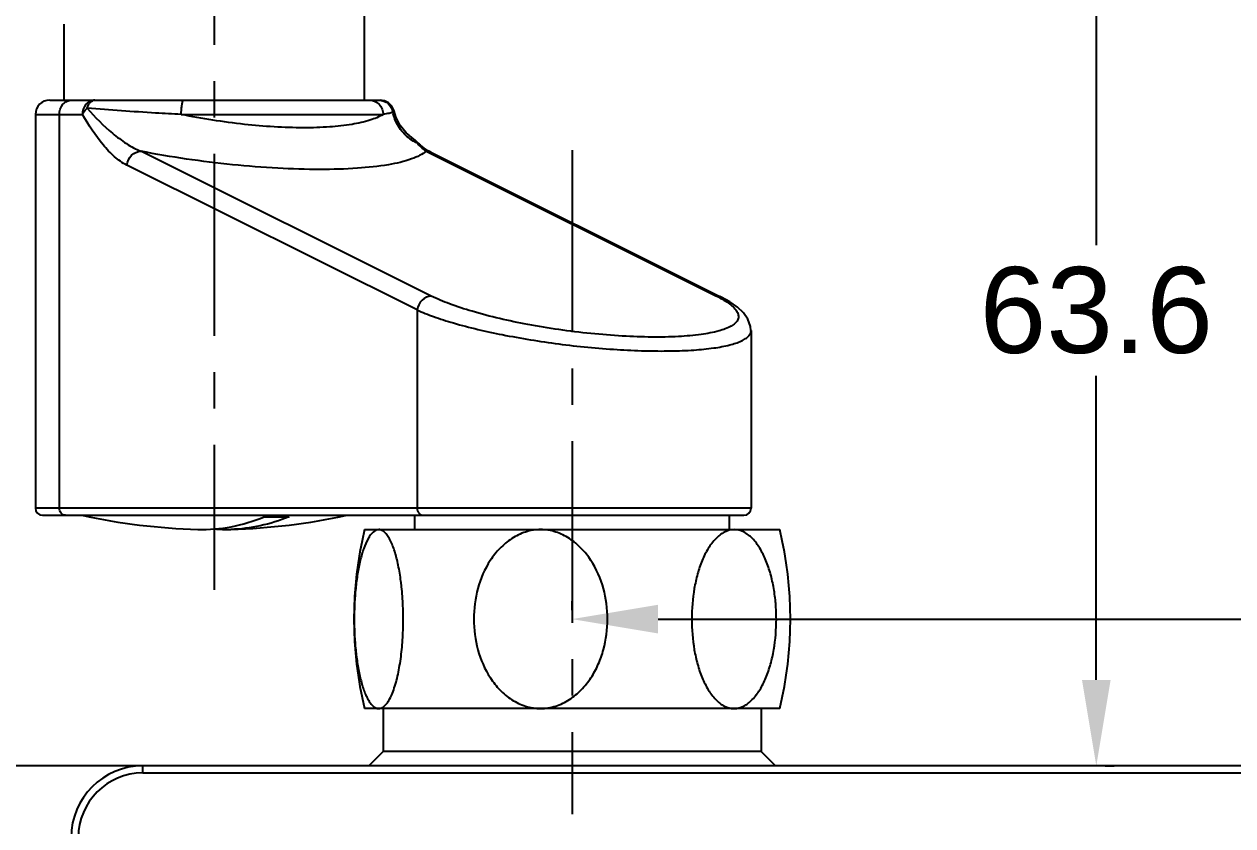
# Model space of a CAD drawing. Header units: millimetres. Extents: x 7160 to 8001, y 2712 to 3307.
# Drawn here: x 7247.3 to 7331.8, y 3001.5 to 3057.5 of the extents above; entities that cross this region are included whole.
import ezdxf

# ---------------------------------------------------------------- set-up
doc = ezdxf.new("R2010")
doc.units = ezdxf.units.MM
doc.linetypes.add('CENTERX2', pattern=[20.32, 12.7, -2.54, 2.54, -2.54])
doc.layers.add('CENTER', color=1, linetype='CENTERX2')
doc.layers.add('DIM', color=3, linetype='Continuous')
doc.styles.get("Standard").update_dxf_attribs({"font": 'arial.ttf'})
doc.dimstyles.new('ISO-25', dxfattribs={"dimtxt": 5, "dimasz": 5, "dimexe": 1.252, "dimexo": 0.625, "dimgap": 1, "dimtad": 1, "dimtoh": 1, "dimdec": 1, "dimdsep": 46, "dimtxsty": 'Standard', "dimcen": 0, "dimclrd": 3, "dimclre": 3, "dimclrt": 4, "dimadec": 0, "dimazin": 0, "dimtfac": 1, "dimtdec": 1, "dimtmove": 0, "dimatfit": 3, "dimfxl": 1, "dimarcsym": 0})

# ---------------------------------------------------------------- blocks, each defined once
blk = doc.blocks.new('*D47')
at = {"layer": 'DIM', "color": 3, "lineweight": -2, "transparency": 16777216}
for p, q in [((7285.62, 3016.592), (7285.62, 3017.219)), ((7435.62, 3016.592), (7435.62, 3017.219)), ((7291.62, 3015.967), (7352.785, 3015.967)), ((7429.62, 3015.967), (7368.456, 3015.967))]:
    blk.add_line(p, q, dxfattribs=at)
at = {"layer": 'DIM', "color": 3, "transparency": 16777216}
for points in [[(7291.62, 3016.967), (7291.62, 3014.967), (7285.62, 3015.967)], [(7429.62, 3016.967), (7429.62, 3014.967), (7435.62, 3015.967)]]:
    blk.add_solid(points, dxfattribs=at)
at = {"layer": 'DIM', "color": 4, "transparency": 16777216, "insert": (7360.62, 3015.967), "char_height": 6, "attachment_point": 5}
blk.add_mtext('150', dxfattribs=at)
blk = doc.blocks.new('*D53')
at = {"layer": 'DIM', "color": 3, "lineweight": -2, "transparency": 16777216}
for p, q in [((7322.867, 3069.314), (7323.494, 3069.314)), ((7322.242, 3063.314), (7322.242, 3042.081)), ((7322.242, 3011.718), (7322.242, 3032.95)), ((7322.867, 3005.718), (7323.494, 3005.718))]:
    blk.add_line(p, q, dxfattribs=at)
at = {"layer": 'DIM', "color": 3, "transparency": 16777216}
for points in [[(7321.242, 3063.314), (7323.242, 3063.314), (7322.242, 3069.314)], [(7321.242, 3011.718), (7323.242, 3011.718), (7322.242, 3005.718)]]:
    blk.add_solid(points, dxfattribs=at)
at = {"layer": 'DIM', "color": 4, "transparency": 16777216, "insert": (7322.242, 3037.516), "char_height": 6, "attachment_point": 5}
blk.add_mtext('63.6', dxfattribs=at)
blk = doc.blocks.new('*D55')
at = {"layer": 'DIM', "color": 3, "lineweight": -2, "transparency": 16777216}
for p, q in [((7258.495, 3005.718), (7221.043, 3005.718)), ((7222.295, 2999.718), (7222.295, 2921.334)), ((7222.295, 2833.823), (7222.295, 2912.207)), ((7258.495, 2827.823), (7221.043, 2827.823))]:
    blk.add_line(p, q, dxfattribs=at)
at = {"layer": 'DIM', "color": 3, "transparency": 16777216}
for points in [[(7221.295, 2999.718), (7223.295, 2999.718), (7222.295, 3005.718)], [(7221.295, 2833.823), (7223.295, 2833.823), (7222.295, 2827.823)]]:
    blk.add_solid(points, dxfattribs=at)
at = {"layer": 'DIM', "color": 4, "transparency": 16777216, "insert": (7222.295, 2916.771), "char_height": 6, "attachment_point": 5}
blk.add_mtext('177.9', dxfattribs=at)

msp = doc.modelspace()

# ---------------------------------------------------------------- linework, layer by layer
at = {"color": 7, "linetype": 'Continuous'}
for p, q in [((7271.12, 3052.218), (7271.12, 3058.314)), ((7250.12, 3057.509), (7250.134, 3057.523)), ((7250.12, 3052.218), (7250.12, 3057.51)), ((7249.121, 3052.218), (7272.208, 3052.218)), ((7248.12, 3051.218), (7248.12, 3023.718)), ((7248.12, 3051.218), (7251.402, 3051.218)), ((7249.795, 3023.718), (7249.795, 3051.218)), ((7258.31, 3051.218), (7272.414, 3051.218)), ((7273.188, 3051.436), (7273.098, 3051.38)), ((7273.188, 3051.436), (7273.188, 3051.436)), ((7274.288, 3049.702), (7274.272, 3049.715)), ((7275.782, 3038.532), (7255.494, 3048.648)), ((7275.032, 3049.081), (7275.031, 3049.081)), ((7275.413, 3048.648), (7295.7, 3038.532)), ((7275.738, 3048.573), (7296.026, 3038.456)), ((7274.795, 3037.562), (7254.507, 3047.678)), ((7274.795, 3037.562), (7274.795, 3023.718)), ((7298.12, 3036.117), (7298.12, 3036.128)), ((7298.12, 3036.127), (7298.12, 3023.718)), ((7298.12, 3023.718), (7248.12, 3023.718)), ((7248.62, 3023.218), (7297.62, 3023.218)), ((7274.62, 3022.218), (7274.62, 3023.218)), ((7296.62, 3022.218), (7296.62, 3023.218)), ((7271.12, 3022.218), (7300.12, 3022.218)), ((7300.12, 3009.718), (7271.12, 3009.718)), ((7272.42, 3009.718), (7272.42, 3006.718)), ((7298.82, 3009.718), (7298.82, 3006.718)), ((7272.42, 3006.718), (7271.42, 3005.718)), ((7298.82, 3006.718), (7272.42, 3006.718)), ((7298.82, 3006.718), (7299.82, 3005.718)), ((7255.62, 3005.218), (7255.62, 3005.718)), ((7465.62, 3005.718), (7255.62, 3005.718)), ((7255.62, 3005.218), (7465.62, 3005.218))]:
    msp.add_line(p, q, dxfattribs=at)
for points in [[(7273.184, 3051.436), (7273.144, 3051.569), (7273, 3051.828), (7272.779, 3052.038), (7272.505, 3052.173), (7272.208, 3052.218)], [(7274.272, 3049.715), (7274.026, 3049.929), (7273.602, 3050.444), (7273.302, 3051.045), (7273.188, 3051.436)], [(7275.032, 3049.081), (7274.684, 3049.388), (7274.294, 3049.709)], [(7275.738, 3048.573), (7275.558, 3048.674), (7275.278, 3048.872), (7275.031, 3049.081)], [(7298.112, 3036.117), (7298.087, 3036.398), (7297.905, 3036.912), (7297.594, 3037.354), (7297.175, 3037.746), (7296.631, 3038.124), (7296.024, 3038.457)]]:
    msp.add_lwpolyline(points, dxfattribs=at)
for centre, radius, start, end in [((7249.12, 3051.218), 1, 90, 180), ((7274.614, 3048.626), 0.617, 47.46379, 48.6196), ((7291.999, 3031.093), 8.309, 61.13908, 63.54546), ((7248.62, 3023.718), 0.5, 180, 270), ((7260.62, 3065.5), 43.281, 257.65965, 268.47122), ((7260.62, 3065.5), 43.281, 271.52878, 282.34035), ((7264.993, 3082.462), 59.352, 269.14843, 269.99677), ((7264.999, 3077.434), 54.324, 269.99015, 270.89015), ((7297.62, 3023.718), 0.5, 270, 0), ((7261.487, 3033.075), 10.845, 265.41801, 271.52335), ((7296.787, 3015.968), 26.417, 166.31445, 193.68555), ((7274.454, 3015.968), 26.417, 346.31445, 13.68555), ((7255.62, 3000.718), 5, 90, 180), ((7255.62, 3000.718), 4.5, 90, 180)]:
    msp.add_arc(centre, radius, start, end, dxfattribs=at)
for points, knots in [([(7249.795, 3051.218), (7249.795, 3051.469), (7249.925, 3051.858), (7250.313, 3052.163), (7250.548, 3052.218), (7250.661, 3052.218)], [0, 0, 0, 0, 0.519465, 0.764829, 1, 1, 1, 1]), ([(7252.268, 3052.218), (7252.155, 3052.218), (7251.92, 3052.163), (7251.532, 3051.858), (7251.402, 3051.469), (7251.402, 3051.218)], [0, 0, 0, 0, 0.235171, 0.480535, 1, 1, 1, 1]), ([(7251.745, 3051.659), (7251.767, 3051.737), (7251.824, 3051.882), (7251.968, 3052.109), (7252.154, 3052.218), (7252.268, 3052.218)], [0, 0, 0, 0, 0.300577, 0.574741, 1, 1, 1, 1]), ([(7258.31, 3051.218), (7258.31, 3051.341), (7258.317, 3051.575), (7258.357, 3051.896), (7258.396, 3052.097), (7258.463, 3052.218), (7258.495, 3052.218)], [0, 0, 0, 0, 0.354531, 0.683244, 0.905907, 1, 1, 1, 1]), ([(7271.47, 3052.218), (7271.589, 3052.218), (7271.839, 3052.167), (7272.16, 3051.942), (7272.368, 3051.603), (7272.414, 3051.343), (7272.414, 3051.218)], [0, 0, 0, 0, 0.233583, 0.490513, 0.753441, 1, 1, 1, 1]), ([(7272.121, 3052.218), (7272.348, 3052.218), (7272.821, 3052.047), (7273.061, 3051.606), (7273.097, 3051.38)], [0, 0, 0, 0, 0.49838, 1, 1, 1, 1]), ([(7251.402, 3051.218), (7251.419, 3051.258), (7251.505, 3051.425), (7251.634, 3051.568), (7251.745, 3051.659)], [0, 0, 0, 0, 0.232338, 1, 1, 1, 1]), ([(7254.507, 3047.678), (7254.198, 3047.832), (7253.597, 3048.264), (7252.513, 3049.43), (7251.84, 3050.482), (7251.402, 3051.218)], [0, 0, 0, 0, 0.21793, 0.460108, 1, 1, 1, 1]), ([(7251.744, 3051.659), (7252.295, 3051.036), (7253.156, 3050.143), (7254.449, 3049.171), (7255.14, 3048.789), (7255.495, 3048.648)], [0, 0, 0, 0, 0.514888, 0.763695, 1, 1, 1, 1]), ([(7258.307, 3051.218), (7257.712, 3051.248), (7255.523, 3051.367), (7253.335, 3051.523), (7251.744, 3051.658)], [0, 0, 0, 0, 0.271723, 1, 1, 1, 1]), ([(7272.411, 3051.218), (7272.127, 3051.046), (7271.411, 3050.76), (7270.153, 3050.485), (7268.601, 3050.32), (7266.088, 3050.246), (7262.611, 3050.474), (7259.768, 3050.919), (7258.31, 3051.218)], [0, 0, 0, 0, 0.069831, 0.160042, 0.269958, 0.396829, 0.687563, 1, 1, 1, 1]), ([(7273.097, 3051.38), (7273.013, 3051.342), (7272.785, 3051.279), (7272.554, 3051.239), (7272.414, 3051.218)], [0, 0, 0, 0, 0.39645, 1, 1, 1, 1]), ([(7274.209, 3049.575), (7273.92, 3049.8), (7273.429, 3050.349), (7273.164, 3051.034), (7273.098, 3051.38)], [0, 0, 0, 0, 0.51041, 1, 1, 1, 1]), ([(7274.774, 3049.224), (7274.725, 3049.248), (7274.527, 3049.349), (7274.341, 3049.472), (7274.209, 3049.575)], [0, 0, 0, 0, 0.246808, 1, 1, 1, 1]), ([(7274.775, 3049.224), (7274.739, 3049.27), (7274.594, 3049.446), (7274.426, 3049.604), (7274.293, 3049.709)], [0, 0, 0, 0, 0.257318, 1, 1, 1, 1]), ([(7254.507, 3047.678), (7254.539, 3047.931), (7254.766, 3048.411), (7255.258, 3048.648), (7255.494, 3048.648)], [0, 0, 0, 0, 0.51968, 1, 1, 1, 1]), ([(7275.414, 3048.648), (7275.286, 3048.536), (7274.96, 3048.329), (7274.093, 3047.968), (7272.625, 3047.642), (7270.48, 3047.419), (7267.894, 3047.348), (7264.98, 3047.437), (7260.795, 3047.774), (7257.609, 3048.236), (7255.494, 3048.648)], [0, 0, 0, 0, 0.025256, 0.056714, 0.139194, 0.247139, 0.376747, 0.52292, 0.679976, 1, 1, 1, 1]), ([(7274.992, 3048.996), (7274.974, 3049.014), (7274.899, 3049.088), (7274.827, 3049.165), (7274.774, 3049.224)], [0, 0, 0, 0, 0.243803, 1, 1, 1, 1]), ([(7275.413, 3048.648), (7275.377, 3048.672), (7275.228, 3048.778), (7275.091, 3048.899), (7274.992, 3048.996)], [0, 0, 0, 0, 0.237772, 1, 1, 1, 1]), ([(7275.413, 3048.648), (7275.44, 3048.648), (7275.552, 3048.643), (7275.662, 3048.611), (7275.738, 3048.573)], [0, 0, 0, 0, 0.242637, 1, 1, 1, 1]), ([(7275.782, 3038.532), (7275.546, 3038.532), (7275.053, 3038.294), (7274.826, 3037.815), (7274.795, 3037.562)], [0, 0, 0, 0, 0.480326, 1, 1, 1, 1]), ([(7296.01, 3038.37), (7296.289, 3038.215), (7296.667, 3037.98), (7297.047, 3037.597), (7297.207, 3037.339), (7297.261, 3037.078), (7297.188, 3036.827), (7297.003, 3036.606), (7296.58, 3036.316), (7295.776, 3036.04), (7294.54, 3035.813), (7292.971, 3035.68), (7291.129, 3035.649), (7289.083, 3035.723), (7286.915, 3035.9), (7284.712, 3036.172), (7281.93, 3036.631), (7279.365, 3037.213), (7277.131, 3037.938), (7276.192, 3038.327), (7275.782, 3038.532)], [0, 0, 0, 0, 0.039749, 0.054707, 0.066827, 0.077031, 0.086902, 0.098214, 0.112198, 0.150236, 0.202637, 0.268519, 0.34584, 0.431807, 0.523129, 0.616323, 0.70794, 0.873865, 0.942937, 1, 1, 1, 1]), ([(7296.024, 3038.457), (7295.998, 3038.47), (7295.895, 3038.513), (7295.783, 3038.532), (7295.7, 3038.532)], [0, 0, 0, 0, 0.258762, 1, 1, 1, 1]), ([(7274.795, 3037.562), (7275.168, 3037.39), (7276.005, 3037.059), (7277.975, 3036.434), (7280.892, 3035.766), (7284.707, 3035.144), (7288.04, 3034.816), (7290.653, 3034.699), (7292.446, 3034.686), (7294.053, 3034.744), (7295.432, 3034.876), (7296.546, 3035.078), (7297.293, 3035.311), (7297.726, 3035.543), (7297.944, 3035.717), (7298.084, 3035.908), (7298.119, 3036.05), (7298.12, 3036.117)], [0, 0, 0, 0, 0.051112, 0.11191, 0.257331, 0.423253, 0.593165, 0.673977, 0.749045, 0.816357, 0.874218, 0.921384, 0.957236, 0.971032, 0.982346, 0.991689, 1, 1, 1, 1]), ([(7250.228, 3023.218), (7250.115, 3023.218), (7249.872, 3023.343), (7249.795, 3023.593), (7249.795, 3023.718)], [0, 0, 0, 0, 0.474681, 1, 1, 1, 1]), ([(7259.465, 3022.234), (7260.246, 3022.213), (7261.84, 3022.345), (7263.367, 3022.81), (7264.111, 3023.116)], [0, 0, 0, 0, 0.492642, 1, 1, 1, 1]), ([(7265.843, 3023.116), (7265.189, 3022.847), (7263.853, 3022.423), (7262.461, 3022.252), (7261.775, 3022.234)], [0, 0, 0, 0, 0.507305, 1, 1, 1, 1]), ([(7274.795, 3023.718), (7274.795, 3023.593), (7274.872, 3023.343), (7275.115, 3023.218), (7275.228, 3023.218)], [0, 0, 0, 0, 0.525319, 1, 1, 1, 1]), ([(7272.108, 3022.218), (7271.967, 3022.223), (7271.744, 3022.089), (7271.526, 3021.839), (7271.287, 3021.462), (7271.035, 3020.868), (7270.797, 3020.039), (7270.616, 3019.101), (7270.487, 3018.091), (7270.411, 3017.039), (7270.386, 3015.966), (7270.411, 3014.894), (7270.487, 3013.841), (7270.616, 3012.832), (7270.798, 3011.894), (7271.002, 3011.177), (7271.2, 3010.674), (7271.356, 3010.357), (7271.524, 3010.092), (7271.705, 3009.888), (7271.897, 3009.753), (7272.041, 3009.717), (7272.108, 3009.718)], [0, 0, 0, 0, 0.031268, 0.051304, 0.074563, 0.129584, 0.194128, 0.265587, 0.341447, 0.419976, 0.499738, 0.5795, 0.658025, 0.733863, 0.805285, 0.869944, 0.898897, 0.925144, 0.948364, 0.968308, 0.985211, 1, 1, 1, 1]), ([(7273.472, 3019.738), (7273.405, 3020.061), (7273.289, 3020.528), (7273.086, 3021.108), (7272.922, 3021.477), (7272.743, 3021.783), (7272.548, 3022.019), (7272.339, 3022.176), (7272.181, 3022.219), (7272.108, 3022.218)], [0, 0, 0, 0, 0.333325, 0.483739, 0.620018, 0.739522, 0.841227, 0.926364, 1, 1, 1, 1]), ([(7283.419, 3022.218), (7283.064, 3022.221), (7282.349, 3022.099), (7281.379, 3021.624), (7280.548, 3020.932), (7279.653, 3019.804), (7278.932, 3018.126), (7278.659, 3015.966), (7278.934, 3013.807), (7279.658, 3012.131), (7280.547, 3010.998), (7281.374, 3010.301), (7282.349, 3009.837), (7283.064, 3009.718), (7283.419, 3009.718)], [0, 0, 0, 0, 0.062058, 0.124277, 0.186703, 0.249301, 0.374481, 0.500003, 0.625527, 0.750704, 0.813304, 0.875722, 0.937937, 1, 1, 1, 1]), ([(7283.419, 3009.718), (7283.597, 3009.716), (7283.954, 3009.749), (7284.647, 3009.922), (7285.457, 3010.321), (7286.289, 3011.008), (7286.965, 3011.853), (7287.474, 3012.807), (7287.952, 3014.167), (7288.179, 3015.971), (7287.907, 3018.128), (7287.184, 3019.805), (7286.29, 3020.933), (7285.459, 3021.624), (7284.49, 3022.098), (7283.775, 3022.221), (7283.419, 3022.218)], [0, 0, 0, 0, 0.031084, 0.062217, 0.124404, 0.186797, 0.249357, 0.312058, 0.374846, 0.500293, 0.625738, 0.750841, 0.813402, 0.875794, 0.937977, 1, 1, 1, 1]), ([(7296.932, 3022.218), (7296.703, 3022.223), (7296.217, 3022.073), (7295.612, 3021.582), (7295.095, 3020.894), (7294.677, 3020.056), (7294.361, 3019.111), (7294.059, 3017.746), (7293.921, 3015.966), (7294.059, 3014.187), (7294.361, 3012.822), (7294.679, 3011.878), (7295.095, 3011.038), (7295.609, 3010.348), (7296.216, 3009.857), (7296.703, 3009.715), (7296.932, 3009.718)], [0, 0, 0, 0, 0.046211, 0.097691, 0.155371, 0.218512, 0.285831, 0.355882, 0.500005, 0.644125, 0.714162, 0.781457, 0.844665, 0.902416, 0.953828, 1, 1, 1, 1]), ([(7296.932, 3009.718), (7297.161, 3009.716), (7297.648, 3009.856), (7298.255, 3010.348), (7298.769, 3011.039), (7299.185, 3011.879), (7299.503, 3012.824), (7299.804, 3014.189), (7299.916, 3015.615), (7299.858, 3017.046), (7299.725, 3018.102), (7299.502, 3019.116), (7299.183, 3020.061), (7298.77, 3020.904), (7298.26, 3021.599), (7297.646, 3022.083), (7297.161, 3022.219), (7296.932, 3022.218)], [0, 0, 0, 0, 0.046158, 0.097559, 0.155307, 0.218516, 0.285814, 0.355848, 0.499944, 0.572446, 0.644159, 0.714198, 0.78149, 0.844804, 0.902623, 0.953859, 1, 1, 1, 1]), ([(7273.705, 3018.229), (7273.691, 3018.359), (7273.631, 3018.865), (7273.55, 3019.368), (7273.472, 3019.738)], [0, 0, 0, 0, 0.257569, 1, 1, 1, 1]), ([(7272.108, 3009.718), (7272.193, 3009.717), (7272.382, 3009.778), (7272.618, 3009.992), (7272.834, 3010.303), (7273.03, 3010.7), (7273.207, 3011.169), (7273.361, 3011.696), (7273.492, 3012.27), (7273.64, 3013.098), (7273.765, 3014.186), (7273.831, 3015.528), (7273.817, 3016.883), (7273.753, 3017.784), (7273.705, 3018.229)], [0, 0, 0, 0, 0.028338, 0.062472, 0.104354, 0.153666, 0.209427, 0.27061, 0.336163, 0.405097, 0.549917, 0.699997, 0.851269, 1, 1, 1, 1])]:
    msp.add_open_spline(points, degree=3, knots=knots, dxfattribs=at)
msp.add_open_spline([(7275.022, 3049.09), (7274.952, 3049.152), (7274.865, 3049.198), (7274.774, 3049.224)], degree=3, dxfattribs=at)
at = {"layer": 'CENTER'}
for p, q in [((7260.62, 3089.102), (7260.62, 3018.005)), ((7285.62, 3048.72), (7285.62, 3002.338))]:
    msp.add_line(p, q, dxfattribs=at)

# ---------------------------------------------------------------- dimensions: what is measured, and where the dimension line sits
at = {"layer": 'DIM'}
for base, p1, p2, picture, middle in [((7322.242, 3069.314), (7322.242, 3005.718), (7322.242, 3069.314), '*D53', (7322.242, 3037.516)), ((7222.295, 3005.718), (7259.12, 2827.823), (7259.12, 3005.718), '*D55', (7222.295, 2916.771))]:
    dim = msp.add_linear_dim(base=base, p1=p1, p2=p2, angle=90, dimstyle='ISO-25', override={"dimtxt": 6, "dimasz": 6, "dimgap": 1.5, "dimtih": 1, "dimtmove": 2}, dxfattribs=at)
    dim.commit()
    dim.dimension.update_dxf_attribs({"geometry": picture, "text_midpoint": middle})
dim = msp.add_linear_dim(base=(7285.62, 3015.967), p1=(7435.62, 3015.967), p2=(7285.62, 3015.967), dimstyle='ISO-25', override={"dimtxt": 6, "dimasz": 6, "dimgap": 1.5, "dimtih": 1, "dimtmove": 2}, dxfattribs=at)
dim.commit()
dim.dimension.update_dxf_attribs({"geometry": '*D47', "text_midpoint": (7360.62, 3015.967), "dimtype": 160})

doc.saveas('drawing.dxf')
